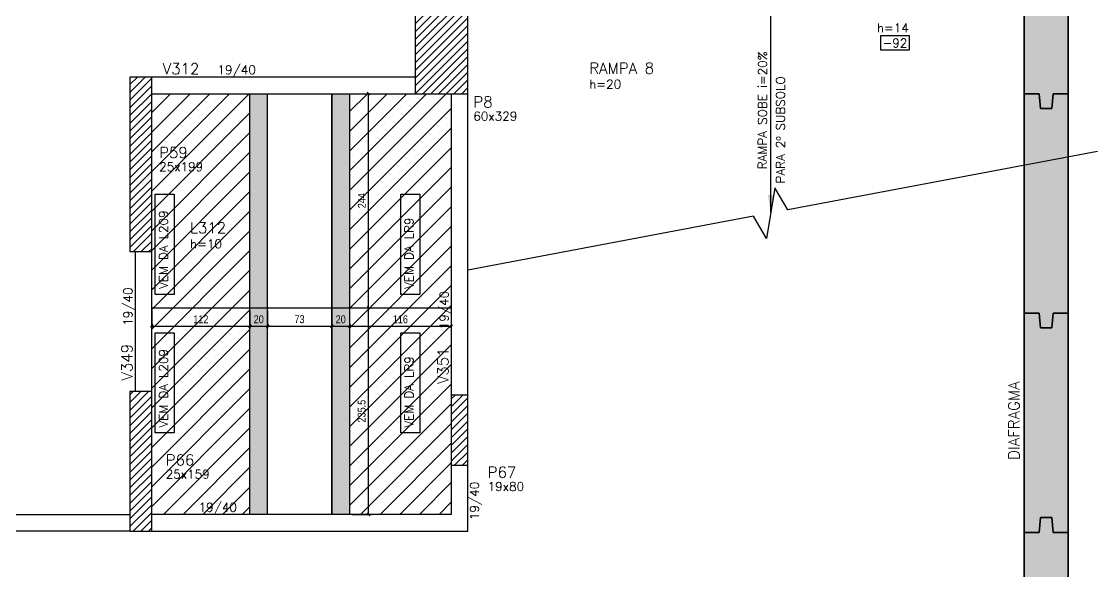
# Model space of a CAD drawing. Header units: millimetres. Extents: x 1860 to 8661, y -614 to 3837.
# Drawn here: x 5984 to 7211, y 917 to 1544 of the extents above; entities that cross this region are included whole.
import ezdxf
from ezdxf.enums import TextEntityAlignment as Align

# ---------------------------------------------------------------- set-up
doc = ezdxf.new("R2010")
doc.units = ezdxf.units.MM
for name, color, linetype in [('COTA', 241, 'Continuous'), ('F-AUX', 2, 'Continuous'), ('F-LAJES-DIM', 2, 'Continuous'), ('F-LAJES-NOME', 4, 'Continuous'), ('F-PARC-NOME', 4, 'Continuous'), ('F-PILARES-DIM', 172, 'Continuous'), ('F-PILARES-NOME', 170, 'Continuous'), ('F-SOLIDO-EST', 252, 'Continuous'), ('F-VIGAS', 3, 'Continuous'), ('F-VIGAS-DIM', 2, 'Continuous'), ('F-VIGAS-NOME', 4, 'Continuous'), ('Painéis', 200, 'Continuous'), ('Pilares', 5, 'Continuous'), ('VIGA', 3, 'Continuous')]:
    doc.layers.add(name, color=color, linetype=linetype)
doc.layers.add('Hachura', color=251, linetype='Continuous', lineweight=9)
doc.styles.add('COTA TECNICA-50', font='techl___.ttf', dxfattribs={"height": 9})
doc.styles.add('MCP', font='romans.shx')
doc.styles.add('ROMANS', font='romans.shx')
doc.dimstyles.new('COTA PAINEL-50', dxfattribs={"dimtxt": 9, "dimasz": 3, "dimexe": 3, "dimexo": 3, "dimgap": 3, "dimtad": 1, "dimdec": 1, "dimzin": 12, "dimdsep": 46, "dimtxsty": 'COTA TECNICA-50', "dimblk1": 'OBLIQUE', "dimblk2": 'OBLIQUE', "dimsah": 1, "dimcen": 0.9, "dimclrd": 4, "dimclre": 4, "dimclrt": 240, "dimadec": 1, "dimazin": 3, "dimtfac": 1, "dimtdec": 1, "dimtmove": 0, "dimatfit": 3, "dimfxl": 1, "dimtolj": 1, "dimtzin": 12, "dimarcsym": 0})
pattern_1 = [(45, (3892.612, -4013.147), (-4.4194174, 4.4194174), [])]

# ---------------------------------------------------------------- blocks, each defined once
blk = doc.blocks.new('*U30')
at = {"layer": 'F-VIGAS-DIM', "color": 1}
blk.add_lwpolyline([(0, 0), (33, 0), (33, 16), (0, 16)], close=True, dxfattribs=at)
at = {"layer": 'F-VIGAS-DIM', "style": 'MCP'}
blk.add_attdef('DIM', text='', height=10, dxfattribs=at).set_placement((16.5, 8), align=Align.MIDDLE_CENTER)
blk = doc.blocks.new('_Oblique')
at = {"color": 0, "linetype": 'ByBlock', "lineweight": -2}
blk.add_line((-0.5, -0.5), (0.5, 0.5), dxfattribs=at)
blk = doc.blocks.new('*D989')
at = {"layer": 'COTA', "color": 4, "lineweight": -2, "transparency": 16777216}
for p, q in [((6132.1, 1214.4), (6132.1, 1193.6)), ((6244.1, 1214.4), (6244.1, 1193.6)), ((6132.1, 1196.6), (6244.1, 1196.6))]:
    blk.add_line(p, q, dxfattribs=at)
at = {"layer": 'Defpoints', "color": 0, "transparency": 16777216}
for p in [(6132.1, 1217.4), (6244.1, 1217.4), (6244.1, 1196.6)]:
    blk.add_point(p, dxfattribs=at)
at = {"layer": 'COTA', "color": 4, "lineweight": -2, "transparency": 16777216, "xscale": 3, "yscale": 3, "zscale": 3, "rotation": 180}
blk.add_blockref('_Oblique', (6132.1, 1196.6), dxfattribs=at)
at = {"layer": 'COTA', "color": 4, "lineweight": -2, "transparency": 16777216, "xscale": 3, "yscale": 3, "zscale": 3}
blk.add_blockref('_Oblique', (6244.1, 1196.6), dxfattribs=at)
at = {"layer": 'COTA', "color": 240, "transparency": 16777216, "insert": (6188.1, 1204.2), "char_height": 9, "attachment_point": 5, "style": 'COTA TECNICA-50'}
blk.add_mtext('\\A1;112', dxfattribs=at)
blk = doc.blocks.new('*D992')
at = {"layer": 'COTA', "color": 4, "lineweight": -2, "transparency": 16777216}
for p, q in [((6357.6, 1214.4), (6357.6, 1193.6)), ((6473.6, 1214.4), (6473.6, 1193.6)), ((6357.6, 1196.6), (6473.6, 1196.6))]:
    blk.add_line(p, q, dxfattribs=at)
at = {"layer": 'Defpoints', "color": 0, "transparency": 16777216}
for p in [(6357.6, 1217.4), (6473.6, 1217.4), (6473.6, 1196.6)]:
    blk.add_point(p, dxfattribs=at)
at = {"layer": 'COTA', "color": 4, "lineweight": -2, "transparency": 16777216, "xscale": 3, "yscale": 3, "zscale": 3, "rotation": 180}
blk.add_blockref('_Oblique', (6357.6, 1196.6), dxfattribs=at)
at = {"layer": 'COTA', "color": 4, "lineweight": -2, "transparency": 16777216, "xscale": 3, "yscale": 3, "zscale": 3}
blk.add_blockref('_Oblique', (6473.6, 1196.6), dxfattribs=at)
at = {"layer": 'COTA', "color": 240, "transparency": 16777216, "insert": (6415.6, 1204.2), "char_height": 9, "attachment_point": 5, "style": 'COTA TECNICA-50'}
blk.add_mtext('\\A1;116', dxfattribs=at)
blk = doc.blocks.new('*D993')
at = {"layer": 'COTA', "color": 4, "lineweight": -2, "transparency": 16777216}
for p, q in [((6360.6, 1217.4), (6382.2, 1217.4)), ((6379.2, 981.9), (6379.2, 1217.4)), ((6360.6, 981.9), (6382.2, 981.9))]:
    blk.add_line(p, q, dxfattribs=at)
at = {"layer": 'Defpoints', "color": 0, "transparency": 16777216}
for p in [(6357.6, 1217.4), (6379.2, 1217.4), (6357.6, 981.9)]:
    blk.add_point(p, dxfattribs=at)
at = {"layer": 'COTA', "color": 4, "lineweight": -2, "transparency": 16777216, "xscale": 3, "yscale": 3, "zscale": 3}
for p, rotation in [((6379.2, 1217.4), 90), ((6379.2, 981.9), 270)]:
    blk.add_blockref('_Oblique', p, dxfattribs=dict(at, rotation=rotation))
at = {"layer": 'COTA', "color": 240, "transparency": 16777216, "insert": (6371.5, 1099.6), "char_height": 9, "attachment_point": 5, "rotation": 90, "style": 'COTA TECNICA-50'}
blk.add_mtext('\\A1;235.5', dxfattribs=at)
blk = doc.blocks.new('*D994')
at = {"layer": 'COTA', "color": 4, "lineweight": -2, "transparency": 16777216}
for p, q in [((6360.6, 1461.4), (6382.2, 1461.4)), ((6379.2, 1217.4), (6379.2, 1461.4)), ((6354.6, 1217.4), (6382.2, 1217.4))]:
    blk.add_line(p, q, dxfattribs=at)
at = {"layer": 'Defpoints', "color": 0, "transparency": 16777216}
for p in [(6357.6, 1461.4), (6379.2, 1461.4), (6351.6, 1217.4)]:
    blk.add_point(p, dxfattribs=at)
at = {"layer": 'COTA', "color": 4, "lineweight": -2, "transparency": 16777216, "xscale": 3, "yscale": 3, "zscale": 3}
for p, rotation in [((6379.2, 1461.4), 90), ((6379.2, 1217.4), 270)]:
    blk.add_blockref('_Oblique', p, dxfattribs=dict(at, rotation=rotation))
at = {"layer": 'COTA', "color": 240, "transparency": 16777216, "insert": (6371.7, 1339.4), "char_height": 9, "attachment_point": 5, "rotation": 90, "style": 'COTA TECNICA-50'}
blk.add_mtext('\\A1;244', dxfattribs=at)
blk = doc.blocks.new('*D1062')
at = {"layer": 'COTA', "color": 4, "lineweight": -2, "transparency": 16777216}
for p, q in [((6244.1, 1214.4), (6244.1, 1193.6)), ((6264.1, 1214.4), (6264.1, 1193.6)), ((6244.1, 1196.6), (6264.1, 1196.6))]:
    blk.add_line(p, q, dxfattribs=at)
at = {"layer": 'Defpoints', "color": 0, "transparency": 16777216}
for p in [(6244.1, 1217.4), (6264.1, 1217.4), (6264.1, 1196.6)]:
    blk.add_point(p, dxfattribs=at)
at = {"layer": 'COTA', "color": 4, "lineweight": -2, "transparency": 16777216, "xscale": 3, "yscale": 3, "zscale": 3, "rotation": 180}
blk.add_blockref('_Oblique', (6244.1, 1196.6), dxfattribs=at)
at = {"layer": 'COTA', "color": 4, "lineweight": -2, "transparency": 16777216, "xscale": 3, "yscale": 3, "zscale": 3}
blk.add_blockref('_Oblique', (6264.1, 1196.6), dxfattribs=at)
at = {"layer": 'COTA', "color": 240, "transparency": 16777216, "insert": (6254.1, 1204.2), "char_height": 9, "attachment_point": 5, "style": 'COTA TECNICA-50'}
blk.add_mtext('\\A1;20', dxfattribs=at)
blk = doc.blocks.new('*D1063')
at = {"layer": 'COTA', "color": 4, "lineweight": -2, "transparency": 16777216}
for p, q in [((6264.1, 1214.4), (6264.1, 1193.6)), ((6337.1, 1214.4), (6337.1, 1193.6)), ((6264.1, 1196.6), (6337.1, 1196.6))]:
    blk.add_line(p, q, dxfattribs=at)
at = {"layer": 'Defpoints', "color": 0, "transparency": 16777216}
for p in [(6264.1, 1217.4), (6337.1, 1217.4), (6337.1, 1196.6)]:
    blk.add_point(p, dxfattribs=at)
at = {"layer": 'COTA', "color": 4, "lineweight": -2, "transparency": 16777216, "xscale": 3, "yscale": 3, "zscale": 3, "rotation": 180}
blk.add_blockref('_Oblique', (6264.1, 1196.6), dxfattribs=at)
at = {"layer": 'COTA', "color": 4, "lineweight": -2, "transparency": 16777216, "xscale": 3, "yscale": 3, "zscale": 3}
blk.add_blockref('_Oblique', (6337.1, 1196.6), dxfattribs=at)
at = {"layer": 'COTA', "color": 240, "transparency": 16777216, "insert": (6300.6, 1204.3), "char_height": 9, "attachment_point": 5, "style": 'COTA TECNICA-50'}
blk.add_mtext('\\A1;73', dxfattribs=at)
blk = doc.blocks.new('*D1064')
at = {"layer": 'COTA', "color": 4, "lineweight": -2, "transparency": 16777216}
for p, q in [((6337.6, 1214.4), (6337.6, 1193.6)), ((6357.6, 1214.4), (6357.6, 1193.6)), ((6337.6, 1196.6), (6357.6, 1196.6))]:
    blk.add_line(p, q, dxfattribs=at)
at = {"layer": 'Defpoints', "color": 0, "transparency": 16777216}
for p in [(6337.6, 1217.4), (6357.6, 1217.4), (6357.6, 1196.6)]:
    blk.add_point(p, dxfattribs=at)
at = {"layer": 'COTA', "color": 4, "lineweight": -2, "transparency": 16777216, "xscale": 3, "yscale": 3, "zscale": 3, "rotation": 180}
blk.add_blockref('_Oblique', (6337.6, 1196.6), dxfattribs=at)
at = {"layer": 'COTA', "color": 4, "lineweight": -2, "transparency": 16777216, "xscale": 3, "yscale": 3, "zscale": 3}
blk.add_blockref('_Oblique', (6357.6, 1196.6), dxfattribs=at)
at = {"layer": 'COTA', "color": 240, "transparency": 16777216, "insert": (6347.6, 1204.2), "char_height": 9, "attachment_point": 5, "style": 'COTA TECNICA-50'}
blk.add_mtext('\\A1;20', dxfattribs=at)

msp = doc.modelspace()

# ---------------------------------------------------------------- hatches: boundary and pattern name
at = {"layer": 'F-SOLIDO-EST'}
h = msp.add_hatch(color=256, dxfattribs=at)
h.dxf.hatch_style = 1
h.paths.add_polyline_path([(7177.11, 1711.35), (7160.11, 1711.35), (7158.61, 1694.35), (7145.61, 1694.35), (7144.11, 1711.35), (7127.11, 1711.35), (7127.11, 1461.35), (7144.11, 1461.35), (7145.61, 1444.35), (7158.61, 1444.35), (7160.11, 1461.35), (7177.11, 1461.35)])
h = msp.add_hatch(color=256, dxfattribs=at)
h.dxf.hatch_style = 1
h.paths.add_polyline_path([(7177.11, 1461.35), (7160.11, 1461.35), (7158.61, 1444.35), (7145.61, 1444.35), (7144.11, 1461.35), (7127.11, 1461.35), (7127.11, 1211.35), (7144.11, 1211.35), (7145.61, 1194.35), (7158.61, 1194.35), (7160.11, 1211.35), (7177.11, 1211.35)])
h = msp.add_hatch(color=256, dxfattribs=at)
h.dxf.hatch_style = 1
h.paths.add_polyline_path([(7177.11, 1211.35), (7160.11, 1211.35), (7158.61, 1194.35), (7145.61, 1194.35), (7144.11, 1211.35), (7127.11, 1211.35), (7127.11, 961.35), (7144.11, 961.35), (7145.61, 978.35), (7158.61, 978.35), (7160.11, 961.35), (7177.11, 961.35)])
h = msp.add_hatch(color=256, dxfattribs=at)
h.dxf.hatch_style = 1
h.paths.add_polyline_path([(7177.11, 961.35), (7160.11, 961.35), (7158.61, 978.35), (7145.61, 978.35), (7144.11, 961.35), (7127.11, 961.35), (7127.11, 711.35), (7177.11, 711.35)])
at = {"layer": 'Hachura', "linetype": 'ByBlock'}
h = msp.add_hatch(dxfattribs=at)
h.set_pattern_fill('ANSI31', color=256, scale=5)
h.paths.add_polyline_path([(6244.11, 1461.35), (6132.11, 1461.35), (6132.11, 1281.35), (6132.11, 1217.35), (6244.11, 1217.35)])
h.paths.add_polyline_path([(6244.11, 1217.35), (6132.11, 1217.35), (6132.11, 1121.85), (6132.11, 981.85), (6244.11, 981.85)])
h = msp.add_hatch(color=256, dxfattribs=at)
h.dxf.hatch_style = 1
h.paths.add_polyline_path([(6244.11, 1217.35), (6264.11, 1217.35), (6264.11, 1461.35), (6244.11, 1461.35)])
h.paths.add_polyline_path([(6244.11, 981.85), (6264.11, 981.85), (6264.11, 1217.35), (6244.11, 1217.35)])
h = msp.add_hatch(color=256, dxfattribs=at)
h.dxf.hatch_style = 1
h.paths.add_polyline_path([(6337.61, 1217.35), (6357.61, 1217.35), (6357.61, 1461.35), (6337.61, 1461.35)])
h.paths.add_polyline_path([(6337.61, 981.85), (6357.61, 981.85), (6357.61, 1217.35), (6337.61, 1217.35)])
h = msp.add_hatch(dxfattribs=at)
h.set_pattern_fill('ANSI31', color=256, scale=5)
h.paths.add_polyline_path([(6473.61, 1461.35), (6432.61, 1461.35), (6357.61, 1461.35), (6357.61, 1217.35), (6473.61, 1217.35)])
h.paths.add_polyline_path([(6473.61, 1217.35), (6357.61, 1217.35), (6357.61, 981.85), (6473.61, 981.85), (6473.61, 1037.85), (6473.61, 1117.85)])
at = {"layer": 'Pilares', "linetype": 'Continuous'}
h = msp.add_hatch(dxfattribs=at)
h.set_pattern_fill('ANSI31', color=256, scale=50, style=0)
h.set_pattern_definition(pattern_1)
h.paths.add_polyline_path([(6432.61, 1461.35), (6492.61, 1461.35), (6492.61, 1790.35), (6432.61, 1790.35)], flags=16)
h = msp.add_hatch(dxfattribs=at)
h.set_pattern_fill('ANSI31', color=256, scale=50, style=0)
h.set_pattern_definition(pattern_1)
h.paths.add_polyline_path([(6107.11, 1281.35), (6132.11, 1281.35), (6132.11, 1480.35), (6107.11, 1480.35)], flags=16)
h = msp.add_hatch(dxfattribs=at)
h.set_pattern_fill('ANSI31', color=256, scale=50, style=0)
h.set_pattern_definition(pattern_1)
h.paths.add_polyline_path([(6107.11, 962.85), (6132.11, 962.85), (6132.11, 1121.85), (6107.11, 1121.85)], flags=16)
h = msp.add_hatch(dxfattribs=at)
h.set_pattern_fill('ANSI31', color=256, scale=50, style=0)
h.set_pattern_definition(pattern_1)
h.paths.add_polyline_path([(6473.61, 1037.85), (6492.61, 1037.85), (6492.61, 1117.85), (6473.61, 1117.85)], flags=16)

# ---------------------------------------------------------------- linework, layer by layer
at = {"layer": 'COTA'}
for points in [[(6136.01, 1232.66), (6136.01, 1346.8), (6157.56, 1346.8), (6157.56, 1232.66)], [(6416.13, 1232.66), (6416.13, 1346.8), (6437.67, 1346.8), (6437.67, 1232.66)], [(6136.01, 1074.69), (6136.01, 1188.82), (6157.56, 1188.82), (6157.56, 1074.69)], [(6416.13, 1074.69), (6416.13, 1188.82), (6437.67, 1188.82), (6437.67, 1074.69)]]:
    msp.add_lwpolyline(points, close=True, dxfattribs=at)
at = {"layer": 'F-AUX', "color": 1}
for points in [[(6838.05, 1325.82), (6838.05, 1884.35)], [(7210.67, 1395.6), (6857.7, 1329.03), (6842.78, 1354.18), (6833.31, 1296.47), (6818.39, 1321.62), (6492.61, 1260.24)]]:
    msp.add_lwpolyline(points, dxfattribs=at)
msp.add_solid([(6841.4, 1345.81), (6838.05, 1325.82), (6834.73, 1345.82)], dxfattribs=at)
at = {"layer": 'F-VIGAS'}
for p, q in [((7127.11, 1711.35), (7127.11, 1461.35)), ((7127.11, 1461.35), (7127.11, 1711.35)), ((7177.11, 1461.35), (7177.11, 1711.35)), ((7177.11, 1711.35), (7177.11, 1461.35)), ((7144.11, 1461.35), (7127.11, 1461.35)), ((7127.11, 1461.35), (7127.11, 1211.35)), ((7127.11, 1211.35), (7127.11, 1461.35)), ((7127.11, 1461.35), (7144.11, 1461.35)), ((7127.11, 1461.35), (7144.11, 1461.35)), ((7144.11, 1461.35), (7127.11, 1461.35)), ((7145.61, 1444.35), (7144.11, 1461.35)), ((7144.11, 1461.35), (7145.61, 1444.35)), ((7144.11, 1461.35), (7145.61, 1444.35)), ((7145.61, 1444.35), (7144.11, 1461.35)), ((7160.11, 1461.35), (7158.61, 1444.35)), ((7158.61, 1444.35), (7160.11, 1461.35)), ((7158.61, 1444.35), (7160.11, 1461.35)), ((7160.11, 1461.35), (7158.61, 1444.35)), ((7177.11, 1461.35), (7160.11, 1461.35)), ((7160.11, 1461.35), (7177.11, 1461.35)), ((7160.11, 1461.35), (7177.11, 1461.35)), ((7177.11, 1461.35), (7160.11, 1461.35)), ((7177.11, 1211.35), (7177.11, 1461.35)), ((7177.11, 1461.35), (7177.11, 1211.35)), ((7158.61, 1444.35), (7145.61, 1444.35)), ((7145.61, 1444.35), (7158.61, 1444.35)), ((7145.61, 1444.35), (7158.61, 1444.35)), ((7158.61, 1444.35), (7145.61, 1444.35)), ((7144.11, 1211.35), (7127.11, 1211.35)), ((7127.11, 1211.35), (7127.11, 961.35)), ((7127.11, 961.35), (7127.11, 1211.35)), ((7127.11, 1211.35), (7144.11, 1211.35)), ((7127.11, 1211.35), (7144.11, 1211.35)), ((7144.11, 1211.35), (7127.11, 1211.35)), ((7145.61, 1194.35), (7144.11, 1211.35)), ((7144.11, 1211.35), (7145.61, 1194.35)), ((7144.11, 1211.35), (7145.61, 1194.35)), ((7145.61, 1194.35), (7144.11, 1211.35)), ((7160.11, 1211.35), (7158.61, 1194.35)), ((7158.61, 1194.35), (7160.11, 1211.35)), ((7158.61, 1194.35), (7160.11, 1211.35)), ((7160.11, 1211.35), (7158.61, 1194.35)), ((7177.11, 1211.35), (7160.11, 1211.35)), ((7160.11, 1211.35), (7177.11, 1211.35)), ((7160.11, 1211.35), (7177.11, 1211.35)), ((7177.11, 1211.35), (7160.11, 1211.35)), ((7177.11, 961.35), (7177.11, 1211.35)), ((7177.11, 1211.35), (7177.11, 961.35)), ((7158.61, 1194.35), (7145.61, 1194.35)), ((7145.61, 1194.35), (7158.61, 1194.35)), ((7145.61, 1194.35), (7158.61, 1194.35)), ((7158.61, 1194.35), (7145.61, 1194.35)), ((7144.11, 961.35), (7145.61, 978.35)), ((7145.61, 978.35), (7144.11, 961.35)), ((7145.61, 978.35), (7144.11, 961.35)), ((7144.11, 961.35), (7145.61, 978.35)), ((7145.61, 978.35), (7158.61, 978.35)), ((7158.61, 978.35), (7145.61, 978.35)), ((7158.61, 978.35), (7145.61, 978.35)), ((7145.61, 978.35), (7158.61, 978.35)), ((7158.61, 978.35), (7160.11, 961.35)), ((7160.11, 961.35), (7158.61, 978.35)), ((7160.11, 961.35), (7158.61, 978.35)), ((7158.61, 978.35), (7160.11, 961.35)), ((7127.11, 961.35), (7144.11, 961.35)), ((7144.11, 961.35), (7127.11, 961.35)), ((7144.11, 961.35), (7127.11, 961.35)), ((7127.11, 961.35), (7127.11, 711.35)), ((7127.11, 711.35), (7127.11, 961.35)), ((7127.11, 961.35), (7144.11, 961.35)), ((7160.11, 961.35), (7177.11, 961.35)), ((7177.11, 961.35), (7160.11, 961.35)), ((7177.11, 961.35), (7160.11, 961.35)), ((7160.11, 961.35), (7177.11, 961.35)), ((7177.11, 711.35), (7177.11, 961.35)), ((7177.11, 961.35), (7177.11, 711.35))]:
    msp.add_line(p, q, dxfattribs=at)
at = {"layer": 'Painéis'}
for points in [[(6244.11, 981.85), (6244.11, 1461.35)], [(6264.11, 981.85), (6264.11, 1461.35)], [(6337.11, 1461.35), (6337.11, 981.85)], [(6337.61, 1461.35), (6337.61, 981.85)], [(6357.61, 1461.35), (6357.61, 981.85)], [(6132.11, 1217.35), (6473.61, 1217.35)]]:
    msp.add_lwpolyline(points, dxfattribs=at)
at = {"layer": 'Pilares', "linetype": 'Continuous'}
for points in [[(6432.61, 1461.35), (6492.61, 1461.35), (6492.61, 1790.35), (6432.61, 1790.35), (6432.61, 1461.35)], [(6107.11, 1281.35), (6132.11, 1281.35), (6132.11, 1480.35), (6107.11, 1480.35), (6107.11, 1281.35)], [(6107.11, 962.85), (6132.11, 962.85), (6132.11, 1121.85), (6107.11, 1121.85), (6107.11, 962.85)], [(6473.61, 1037.85), (6492.61, 1037.85), (6492.61, 1117.85), (6473.61, 1117.85), (6473.61, 1037.85)]]:
    msp.add_lwpolyline(points, dxfattribs=at)
at = {"layer": 'VIGA'}
for points in [[(6432.61, 1480.35), (6132.11, 1480.35)], [(6132.11, 1461.35), (6432.61, 1461.35)], [(6473.61, 1461.35), (6473.61, 1117.85)], [(6492.61, 1117.85), (6492.61, 1461.35)], [(6113.11, 1281.35), (6113.11, 1121.85)], [(6132.11, 1121.85), (6132.11, 1281.35)], [(6473.61, 1037.85), (6473.61, 981.85)], [(6492.61, 962.85), (6492.61, 1037.85)], [(6473.61, 981.85), (6132.11, 981.85)], [(6132.11, 962.85), (6492.61, 962.85)]]:
    msp.add_lwpolyline(points, dxfattribs=at)
at = {"layer": 'VIGA', "linetype": 'Continuous'}
for points in [[(5871.11, 981.85), (6107.11, 981.85)], [(6107.11, 962.85), (5387.61, 962.85)]]:
    msp.add_lwpolyline(points, dxfattribs=at)

# ---------------------------------------------------------------- block references
at = {"layer": 'F-VIGAS-DIM', "linetype": 'Continuous'}
msp.add_blockref('*U30', (6963.16, 1511.18), dxfattribs=at).add_auto_attribs({'DIM': '-92'})

# ---------------------------------------------------------------- texts
at = {"layer": 'COTA', "style": 'ROMANS'}
for s, p in [('VEM DA L209', (6150.41, 1238.73)), ('VEM DA LR9', (6430.53, 1238.73)), ('VEM DA L209', (6150.41, 1080.76)), ('VEM DA LR9', (6430.53, 1080.76))]:
    msp.add_text(s, height=10, rotation=90, dxfattribs=at).set_placement(p)
at = {"layer": 'F-AUX', "style": 'ROMANS'}
for s, p in [('RAMPA SOBE i=20%%%', (6833.46, 1375.16)), ('PARA 2º SUBSOLO', (6854.08, 1358.97))]:
    msp.add_text(s, height=10, rotation=89.94389, dxfattribs=at).set_placement(p)
at = {"layer": 'F-LAJES-DIM', "linetype": 'Continuous', "style": 'ROMANS'}
for s, p in [('h=14', (6959.09, 1531.37)), ('h=20', (6631.05, 1467.17)), ('h=10', (6175.75, 1285.24))]:
    msp.add_text(s, height=10, dxfattribs=at).set_placement(p)
at = {"layer": 'F-LAJES-NOME', "linetype": 'Continuous', "style": 'ROMANS'}
for s, p in [('RAMPA 8', (6631.05, 1484.17)), ('L312', (6175.75, 1302.24))]:
    msp.add_text(s, height=12.5, dxfattribs=at).set_placement(p)
at = {"layer": 'F-PARC-NOME', "style": 'MCP'}
msp.add_text('DIAFRAGMA', height=12.5, rotation=90, dxfattribs=at).set_placement((7121.61, 1044.01))
at = {"layer": 'F-PILARES-DIM', "linetype": 'Continuous', "style": 'ROMANS'}
for s, p in [('60x329', (6498.86, 1430.73)), ('25x199', (6140.6, 1373.11)), ('25x159', (6148.05, 1022.63)), ('19x80', (6515.18, 1008.69))]:
    msp.add_text(s, height=10, dxfattribs=at).set_placement(p)
at = {"layer": 'F-PILARES-NOME', "linetype": 'Continuous', "style": 'ROMANS'}
for s, p in [('P8', (6498.86, 1445.73)), ('P59', (6140.6, 1388.11)), ('P66', (6148.05, 1037.63)), ('P67', (6515.18, 1023.69))]:
    msp.add_text(s, height=12.5, dxfattribs=at).set_placement(p)
at = {"layer": 'F-VIGAS-DIM', "linetype": 'Continuous', "style": 'ROMANS'}
for p in [(6207.11, 1483.48), (6185.53, 984.98)]:
    msp.add_text('19/40', height=10, dxfattribs=at).set_placement(p)
for p in [(6109.99, 1196.85), (6470.49, 1192.85), (6505.11, 975.35)]:
    msp.add_text('19/40', height=10, rotation=90, dxfattribs=at).set_placement(p)
at = {"layer": 'F-VIGAS-NOME', "linetype": 'Continuous', "style": 'ROMANS'}
msp.add_text('V312', height=12.5, dxfattribs=at).set_placement((6144.61, 1483.48))
for s, p in [('V349', (6109.99, 1134.35)), ('V351', (6470.49, 1130.35))]:
    msp.add_text(s, height=12.5, rotation=90, dxfattribs=at).set_placement(p)

# ---------------------------------------------------------------- dimensions: what is measured, and where the dimension line sits
at = {"layer": 'COTA'}
dim = msp.add_linear_dim(base=(6379.22, 1461.35), p1=(6351.61, 1217.35), p2=(6357.61, 1461.35), angle=90, dimstyle='COTA PAINEL-50', override={"dimtmove": 1}, dxfattribs=at)
dim.commit()
dim.dimension.update_dxf_attribs({"geometry": '*D994', "text_midpoint": (6371.66, 1339.35)})
for base, p1, p2, picture, middle in [((6244.11, 1196.6), (6132.11, 1217.35), (6244.11, 1217.35), '*D989', (6188.11, 1204.15)), ((6264.11, 1196.6), (6244.11, 1217.35), (6264.11, 1217.35), '*D1062', (6254.11, 1204.19)), ((6357.61, 1196.6), (6337.61, 1217.35), (6357.61, 1217.35), '*D1064', (6347.61, 1204.19))]:
    dim = msp.add_linear_dim(base=base, p1=p1, p2=p2, dimstyle='COTA PAINEL-50', dxfattribs=at)
    dim.commit()
    dim.dimension.update_dxf_attribs({"geometry": picture, "text_midpoint": middle})
for base, p1, p2, picture, middle in [((6337.11, 1196.6), (6264.11, 1217.35), (6337.11, 1217.35), '*D1063', (6300.61, 1204.3)), ((6473.61, 1196.6), (6357.61, 1217.35), (6473.61, 1217.35), '*D992', (6415.61, 1204.19))]:
    dim = msp.add_linear_dim(base=base, p1=p1, p2=p2, dimstyle='COTA PAINEL-50', override={"dimtmove": 1}, dxfattribs=at)
    dim.commit()
    dim.dimension.update_dxf_attribs({"geometry": picture, "text_midpoint": middle})
dim = msp.add_linear_dim(base=(6379.22, 1217.35), p1=(6357.61, 981.85), p2=(6357.61, 1217.35), angle=90, dimstyle='COTA PAINEL-50', dxfattribs=at)
dim.commit()
dim.dimension.update_dxf_attribs({"geometry": '*D993', "text_midpoint": (6371.52, 1099.6)})

doc.saveas('drawing.dxf')
